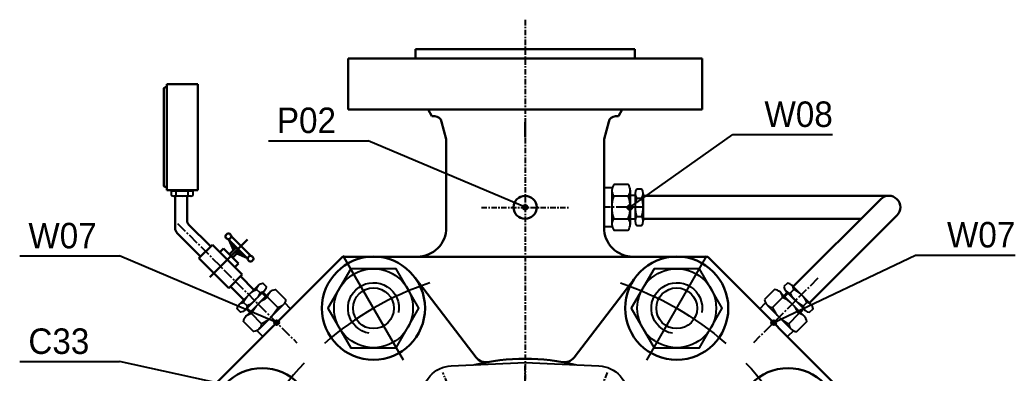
# Model space of a CAD drawing. Header units: millimetres. Extents: x 1235 to 3468, y -658 to 307.
# Drawn here: x 1537.8 to 1606.2, y -202.2 to -177.9 of the extents above; entities that cross this region are included whole.
import ezdxf
from ezdxf.enums import TextEntityAlignment as Align

# ---------------------------------------------------------------- set-up
doc = ezdxf.new("R2010")
doc.units = ezdxf.units.MM
for name, pattern in [('AM_ISO09W050', [22.5, 12, -1.5, 3, -1.5, 3, -1.5]), ('CENTRE', [1.125, 0.75, -0.125, 0.125, -0.125]), ('LDM', [0]), ('LEA', [0]), ('SOLID_THICK', [0]), ('SOLID_THIN', [0])]:
    doc.linetypes.add(name, pattern=pattern)
doc.layers.get('0').update_dxf_attribs({"color": 255, "lineweight": 30})
for name, color, linetype in [('11', 3, 'Continuous'), ('4', 7, 'Continuous'), ('810', 7, 'Continuous')]:
    doc.layers.add(name, color=color, linetype=linetype)
for name, color, linetype, lineweight in [('AM_0', 7, 'Continuous', 30), ('AM_5', 90, 'Continuous', 20), ('AM_7', 4, 'AM_ISO09W050', 25)]:
    doc.layers.add(name, color=color, linetype=linetype, lineweight=lineweight)
doc.styles.add('TDM', font='medtext', dxfattribs={"width": 0.975})

# ---------------------------------------------------------------- blocks, each defined once
blk = doc.blocks.new('MEDCLUMP_SET_10096_')
at = {"layer": '11', "color": 172, "linetype": 'CENTRE'}
for p, q in [((720.42, 506.23), (720.42, 509.68)), ((711.01, 504.19), (709.44, 508)), ((729.87, 504.3), (731.45, 508.13)), ((697.57, 490.95), (694.02, 492.42)), ((743.2, 490.92), (746.93, 492.46)), ((695.84, 481.49), (691.8, 481.49)), ((697.57, 472.02), (693.92, 470.51)), ((710.95, 458.64), (709.46, 455.03)), ((729.87, 458.68), (731.44, 454.88)), ((720.42, 453.34), (720.42, 456.61))]:
    blk.add_line(p, q, dxfattribs=at)
blk = doc.blocks.new('MEDCLUMP_SET_10107_')
at = {"layer": '11', "color": 172, "linetype": 'CENTRE'}
for p, q in [((720.43, 557.15), (720.42, 433.26)), ((714.43, 531.43), (726.4, 531.43))]:
    blk.add_line(p, q, dxfattribs=at)
at = {"layer": '11', "color": 172, "linetype": 'CENTRE', "flags": 128}
blk.add_lwpolyline([(676.99, 481.49), (764.01, 481.49)], dxfattribs=at)
blk = doc.blocks.new('MEDCLUMP_SET_10111_')
at = {"layer": '11', "color": 7, "linetype": 'SOLID_THICK'}
for points in [[(725.37, 503.01, 0.481787), (698.34, 481.51)], [(725.37, 503.01, -0.296981), (742.09, 485.65)]]:
    blk.add_lwpolyline(points, format="xyb", dxfattribs=at)
at = {"layer": '11', "color": 172, "linetype": 'SOLID_THIN'}
blk.add_lwpolyline([(744.77, 469.64, -0.143277), (743.98, 470.02)], format="xyb", dxfattribs=at)
at = {"layer": '810', "color": 172, "linetype": 'CENTRE'}
for p, q in [((711.3, 503.51), (709.13, 508.74)), ((731.71, 508.74), (729.54, 503.51)), ((707.03, 494.88), (709.09, 492.82)), ((731.81, 492.88), (733.85, 494.92)), ((693.16, 492.78), (698.4, 490.61)), ((742.44, 490.61), (747.67, 492.78)), ((698.4, 472.37), (693.16, 470.2)), ((707.07, 468.14), (709.07, 470.14)), ((731.74, 470.16), (733.84, 468.06)), ((709.13, 454.23), (711.3, 459.47)), ((729.54, 459.47), (731.71, 454.23))]:
    blk.add_line(p, q, dxfattribs=at)
at = {"layer": '810', "color": 7, "linetype": 'SOLID_THICK'}
for points in [[(692.09, 483.88), (692.09, 491.44), (692.11, 491.88), (692.19, 492.34), (692.32, 492.8), (692.51, 493.26), (692.77, 493.7), (693.08, 494.11), (693.44, 494.49), (693.85, 494.81), (694.3, 495.09), (694.77, 495.31), (695.25, 495.47), (695.73, 495.57), (696.2, 495.61), (696.66, 495.61, 0.263015), (699.04, 496.72, -0.083519), (705.2, 502.87, 0.260662), (706.31, 505.23, -0.420082), (710.27, 509.67), (720.42, 510.15), (730.57, 509.67, -0.420083), (734.53, 505.23, 0.260641), (735.64, 502.87, -0.08352), (741.8, 496.72, 0.262995), (744.18, 495.61), (744.63, 495.61), (745.11, 495.57), (745.59, 495.47), (746.07, 495.31), (746.54, 495.09), (746.99, 494.81), (747.39, 494.49), (747.76, 494.11), (748.07, 493.7), (748.32, 493.26), (748.52, 492.8), (748.65, 492.34), (748.73, 491.88), (748.75, 491.44), (748.75, 485.65)], [(702.09, 493.8, 0.600271), (702.44, 493.15), (703.96, 493.15, -0.424463), (704.96, 492.12), (704.81, 487.86)], [(738.75, 493.8, -0.600271), (738.4, 493.15), (736.88, 493.15, 0.424481), (735.88, 492.12), (736.03, 487.86)], [(739.29, 476.27, 0.227741), (736.29, 492.96)], [(704.54, 481.45), (700.48, 474.42, 0.131763), (700.42, 474.21), (700.42, 468.93, 0.404027), (702.99, 466.26), (720.42, 465.65)], [(736.3, 481.45), (740.36, 474.42, -0.13149), (740.42, 474.21), (740.42, 468.93, -0.404027), (737.85, 466.26), (720.42, 465.65)], [(720.42, 452.82), (710.27, 453.3, -0.420082), (706.31, 457.75, 0.260656), (705.2, 460.1, -0.08352), (699.04, 466.26, 0.263023), (696.66, 467.37), (696.2, 467.36), (695.73, 467.41), (695.25, 467.51), (694.77, 467.67), (694.3, 467.88), (693.85, 468.16), (693.44, 468.49), (693.08, 468.86), (692.77, 469.28), (692.51, 469.72), (692.32, 470.17), (692.19, 470.64), (692.11, 471.09), (692.09, 471.54), (692.09, 480.56)], [(748.75, 476.88), (748.75, 471.54), (748.73, 471.09), (748.65, 470.64), (748.52, 470.17), (748.32, 469.72), (748.07, 469.28), (747.76, 468.86), (747.39, 468.49), (746.99, 468.16), (746.54, 467.88), (746.07, 467.67), (745.59, 467.51), (745.11, 467.41), (744.63, 467.36), (744.18, 467.37, 0.263026), (741.8, 466.26, -0.083518), (735.64, 460.1, 0.260637), (734.53, 457.75, -0.420083), (730.57, 453.3), (720.42, 452.82)], [(704.47, 466.21, 0.204498), (720.42, 459.4, 0.204498), (736.37, 466.21)], [(717.06, 465.77), (717.34, 465.76, -0.414214), (717.75, 465.34, 0.439221), (718.18, 464.9), (720.42, 464.82), (722.66, 464.9, 0.439226), (723.09, 465.34, -0.414214), (723.5, 465.76), (723.78, 465.77)], [(725.11, 459.91, 0.352802), (724.59, 459.26), (724.59, 458.69, -0.395747), (724.2, 458.27), (720.42, 458.15), (716.64, 458.27, -0.395754), (716.25, 458.69), (716.25, 459.26, 0.352802), (715.73, 459.91)]]:
    blk.add_lwpolyline(points, format="xyb", dxfattribs=at)
at = {"layer": '810', "color": 172, "linetype": 'CENTRE', "flags": 128}
for points in [[(707.66, 504.9, -0.0532), (712.89, 507.07)], [(727.95, 507.07, -0.0532), (733.18, 504.9)], [(706.93, 492.64, -0.048859), (709.36, 495.05)], [(731.57, 494.98, -0.045472), (733.82, 492.74)], [(694.84, 489.02, -0.0532), (697, 494.25)], [(743.83, 494.25, -0.0532), (746, 489.02)], [(697, 468.73, -0.0532), (694.84, 473.95)], [(731.67, 468.08, 0.046245), (733.94, 470.38)], [(706.93, 470.34, 0.045933), (709.19, 468.06)], [(712.89, 455.91, -0.0532), (707.66, 458.07)], [(733.18, 458.07, -0.053201), (727.95, 455.91)]]:
    blk.add_lwpolyline(points, format="xyb", dxfattribs=at)
at = {"layer": '810', "color": 7, "linetype": 'SOLID_THICK'}
blk.add_lwpolyline([(704.55, 492.96, 0.159035), (700.84, 481.39)], format="xyb", close=True, dxfattribs=at)
blk = doc.blocks.new('MEDCLUMP_SET_10246_')
at = {"layer": '11', "color": 7, "linetype": 'SOLID_THICK'}
blk.add_lwpolyline([(696.46, 523), (693.33, 517.58), (696.46, 512.17), (702.71, 512.17), (705.84, 517.58), (702.71, 523)], close=True, dxfattribs=at)
at = {"layer": '11', "color": 172, "linetype": 'SOLID_THIN'}
blk.add_lwpolyline([(698.98, 514.14, -2.414214), (703.03, 516.98)], format="xyb", dxfattribs=at)
at = {"layer": '11', "color": 7, "linetype": 'SOLID_THICK'}
for radius in [5.42, 2.8]:
    blk.add_circle((699.59, 517.58), radius, dxfattribs=at)
blk = doc.blocks.new('MEDCLUMP_SET_10251_')
at = {"layer": '11', "color": 7, "linetype": 'SOLID_THICK'}
blk.add_lwpolyline([(738.13, 523), (735, 517.58), (738.13, 512.17), (744.38, 512.17), (747.51, 517.58), (744.38, 523)], close=True, dxfattribs=at)
at = {"layer": '11', "color": 172, "linetype": 'SOLID_THIN'}
blk.add_lwpolyline([(740.65, 514.14, -2.414219), (744.7, 516.98)], format="xyb", dxfattribs=at)
at = {"layer": '11', "color": 7, "linetype": 'SOLID_THICK'}
for radius in [5.42, 2.8]:
    blk.add_circle((741.25, 517.58), radius, dxfattribs=at)
blk = doc.blocks.new('MEDCLUMP_DIM_14950_')
at = {"layer": '4', "color": 172, "linetype": 'LEA'}
for points in [[(720.43, 541.04), (720.43, 543.11)], [(720.43, 543.11), (720.43, 541.04)]]:
    blk.add_lwpolyline(points, dxfattribs=at)
blk = doc.blocks.new('MEDCLUMP_DMS_14949_')
blk.add_blockref('MEDCLUMP_DIM_14950_', (0, 0))
blk = doc.blocks.new('MEDCLUMP_DIM_14953_')
at = {"layer": '4', "color": 172, "linetype": 'LEA'}
for points in [[(720.43, 541.04), (720.43, 543.11)], [(720.43, 543.11), (720.43, 541.04)]]:
    blk.add_lwpolyline(points, dxfattribs=at)
blk = doc.blocks.new('MEDCLUMP_DMS_14952_')
blk.add_blockref('MEDCLUMP_DIM_14953_', (0, 0))

msp = doc.modelspace()

# ---------------------------------------------------------------- hatches: boundary and pattern name
at = {"layer": 'AM_5'}
h = msp.add_hatch(dxfattribs=at)
h.set_pattern_fill('ANSI31', color=5, scale=0.005)
h.set_pattern_definition([(45, (49.105846, -434.241365), (-0.01122532015, 0.01122532015), [])])
h.paths.add_polyline_path([(1572.676, -190.792, 1), (1572.343, -190.792, 1)])
h = msp.add_hatch(dxfattribs=at)
h.set_pattern_fill('ANSI31', color=5, scale=0.005)
h.set_pattern_definition([(45, (56.29813, -434.250295), (-0.01122532015, 0.01122532015), [])])
h.paths.add_polyline_path([(1579.868, -190.801, 1), (1579.536, -190.801, 1)])
h = msp.add_hatch(dxfattribs=at)
h.set_pattern_fill('ANSI31', color=5, scale=0.005)
h.set_pattern_definition([(45, (32.034278, -442.151812), (-0.01122532015, 0.01122532015), [])])
h.paths.add_polyline_path([(1555.604, -198.703, 1), (1555.272, -198.703, 1)])
h = msp.add_hatch(dxfattribs=at)
h.set_pattern_fill('ANSI31', color=5, scale=0.005)
h.set_pattern_definition([(45, (66.178773, -442.155628), (-0.01122532015, 0.01122532015), [])])
h.paths.add_polyline_path([(1589.749, -198.707, 1), (1589.416, -198.707, 1)])

# ---------------------------------------------------------------- linework, layer by layer
at = {"layer": '11', "color": 7, "linetype": 'SOLID_THICK'}
for p, q in [((1548.129, -189.611), (1548.179, -189.661)), ((1548.179, -189.661), (1548.204, -189.661)), ((1548.204, -189.661), (1548.204, -189.976)), ((1548.204, -189.661), (1549.704, -189.661)), ((1549.537, -190.021), (1548.353, -190.021)), ((1548.541, -189.976), (1548.541, -189.661)), ((1549.366, -189.975), (1549.366, -189.661)), ((1549.704, -189.976), (1549.704, -189.661)), ((1549.704, -189.661), (1549.729, -189.661)), ((1549.729, -189.661), (1549.779, -189.611)), ((1578.467, -189.623), (1578.467, -191.961)), ((1578.604, -190.003), (1579.59, -190.003)), ((1579.727, -189.623), (1579.727, -191.961)), ((1580.06, -189.982), (1579.727, -189.982)), ((1580.06, -189.857), (1580.06, -191.728)), ((1580.627, -189.857), (1580.627, -191.728)), ((1580.17, -190.161), (1580.517, -190.161)), ((1578.604, -191.581), (1579.59, -191.581)), ((1580.06, -191.602), (1579.727, -191.602)), ((1580.17, -191.423), (1580.517, -191.423)), ((1554.191, -196.132), (1552.868, -197.454)), ((1590.828, -196.135), (1592.15, -197.458)), ((1554.592, -196.533), (1553.269, -197.855)), ((1554.992, -196.603), (1553.339, -198.256)), ((1554.299, -196.67), (1554.053, -196.425)), ((1554.503, -196.622), (1554.738, -196.857)), ((1590.026, -196.606), (1591.679, -198.259)), ((1590.515, -196.624), (1590.28, -196.86)), ((1590.427, -196.536), (1591.75, -197.858)), ((1590.719, -196.673), (1590.965, -196.427)), ((1553.406, -197.563), (1553.16, -197.317)), ((1555.883, -197.494), (1554.229, -199.147)), ((1555.517, -197.666), (1554.82, -196.969)), ((1589.135, -197.497), (1590.788, -199.15)), ((1589.501, -197.669), (1590.198, -196.972)), ((1591.612, -197.566), (1591.858, -197.32)), ((1553.357, -197.767), (1553.593, -198.002)), ((1554.401, -198.782), (1553.704, -198.084)), ((1590.617, -198.784), (1591.314, -198.087)), ((1591.661, -197.77), (1591.425, -198.005))]:
    msp.add_line(p, q, dxfattribs=at)
at = {"layer": '11', "color": 172, "linetype": 'CENTRE'}
for p, q in [((1580.627, -190.787), (1577.927, -190.787)), ((1548.633, -191.896), (1556.824, -200.089)), ((1592.62, -195.665), (1588.194, -200.091))]:
    msp.add_line(p, q, dxfattribs=at)
at = {"layer": '11', "color": 172, "linetype": 'SOLID_THIN'}
for p, q in [((1554.439, -196.685), (1554.675, -196.921)), ((1590.579, -196.688), (1590.344, -196.923)), ((1553.421, -197.703), (1553.656, -197.939)), ((1591.597, -197.706), (1591.362, -197.942))]:
    msp.add_line(p, q, dxfattribs=at)
at = {"layer": '11', "color": 7, "linetype": 'SOLID_THICK'}
for points in [[(1578.612, -189.233, 0.366705), (1578.604, -190.003, 0.188267), (1578.604, -191.581, 0.366731), (1578.612, -192.351), (1579.582, -192.351, 0.36672), (1579.59, -191.581, 0.17381), (1579.59, -190.003, 0.366721), (1579.582, -189.233)], [(1580.176, -189.545, 0.366724), (1580.17, -190.161, 0.173811), (1580.17, -191.423, 0.366729), (1580.176, -192.039), (1580.511, -192.039, 0.366738), (1580.517, -191.423, 0.173809), (1580.517, -190.161, 0.366703), (1580.511, -189.545)], [(1554.73, -196.23, -0.366724), (1554.299, -196.67, -0.173811), (1553.406, -197.563, -0.366729), (1552.966, -197.994), (1552.729, -197.757, -0.366738), (1553.16, -197.317, -0.173809), (1554.053, -196.425, -0.366703), (1554.493, -195.994)], [(1590.289, -196.233, 0.366724), (1590.719, -196.673, 0.173811), (1591.612, -197.566, 0.366729), (1592.052, -197.997), (1592.289, -197.76, 0.366738), (1591.858, -197.32, 0.173809), (1590.965, -196.427, 0.366703), (1590.525, -195.997)], [(1556.056, -197.116, -0.366705), (1555.517, -197.666, -0.188267), (1554.401, -198.782, -0.366731), (1553.851, -199.32), (1553.166, -198.635, -0.36672), (1553.704, -198.084, -0.17381), (1554.82, -196.969, -0.366721), (1555.371, -196.43)], [(1588.962, -197.119, 0.366705), (1589.501, -197.669, 0.188267), (1590.617, -198.784, 0.366731), (1591.167, -199.323), (1591.852, -198.638, 0.36672), (1591.314, -198.087, 0.17381), (1590.198, -196.972, 0.366721), (1589.648, -196.433)]]:
    msp.add_lwpolyline(points, format="xyb", close=True, dxfattribs=at)
for points in [[(1578.495, -192.142), (1577.927, -192.142), (1577.927, -189.442), (1578.495, -189.442)], [(1554.082, -199.255), (1554.483, -199.657), (1556.393, -197.748), (1555.991, -197.346)], [(1590.936, -199.258), (1590.535, -199.66), (1588.625, -197.751), (1589.027, -197.349)]]:
    msp.add_lwpolyline(points, dxfattribs=at)
for centre, radius, start, end in [((1548.373, -189.684), 0.338, 240.00065, 299.99935), ((1548.953, -188.275), 1.75, 256.40699, 283.6744), ((1549.535, -189.683), 0.338, 239.99249, 299.99196)]:
    msp.add_arc(centre, radius, start, end, dxfattribs=at)
at = {"layer": '4', "color": 172, "linetype": 'LDM'}
for p, q in [((1579.727, -190.783), (1586.779, -185.803)), ((1586.779, -185.803), (1588.367, -185.803)), ((1588.367, -185.803), (1593.627, -185.803)), ((1554.875, -186.222), (1560.135, -186.222)), ((1560.135, -186.222), (1561.723, -186.222)), ((1572.51, -190.792), (1561.723, -186.222)), ((1537.803, -194.133), (1543.064, -194.133)), ((1543.064, -194.133), (1544.651, -194.133)), ((1555.438, -198.703), (1544.651, -194.133)), ((1589.583, -198.707), (1599.318, -194.074)), ((1599.318, -194.074), (1600.906, -194.074)), ((1600.906, -194.074), (1606.166, -194.074)), ((1537.803, -201.379), (1543.064, -201.379)), ((1543.064, -201.379), (1544.651, -201.379)), ((1572.508, -207.457), (1544.651, -201.379))]:
    msp.add_line(p, q, dxfattribs=at)
for centre in [(1572.51, -190.792), (1579.702, -190.801), (1555.438, -198.703), (1589.583, -198.707)]:
    msp.add_circle(centre, 0.166, dxfattribs=at)
at = {"layer": 'AM_0', "color": 7, "linetype": 'SOLID_THICK'}
for p, q in [((1564.969, -180.59), (1564.969, -179.931)), ((1564.969, -179.931), (1568.344, -179.931)), ((1565.798, -179.931), (1566.79, -179.931)), ((1576.677, -179.931), (1567.981, -179.931)), ((1576.677, -179.931), (1580.052, -179.931)), ((1578.231, -179.931), (1579.223, -179.931)), ((1580.052, -179.931), (1580.052, -180.59)), ((1560.344, -184.09), (1560.344, -180.59)), ((1560.344, -180.59), (1580.052, -180.59)), ((1580.052, -180.59), (1584.677, -180.59)), ((1584.677, -180.59), (1584.677, -184.09)), ((1579.177, -184.09), (1560.344, -184.09)), ((1566.104, -184.541), (1565.844, -184.09)), ((1566.307, -184.548), (1566.104, -184.541)), ((1578.917, -184.541), (1578.714, -184.548)), ((1579.177, -184.09), (1578.917, -184.541)), ((1584.677, -184.09), (1579.177, -184.09)), ((1567.094, -186.116), (1566.773, -184.918)), ((1578.248, -184.918), (1577.927, -186.116)), ((1580.627, -190.001), (1597.493, -190.001)), ((1596.933, -190.232), (1590.929, -196.236)), ((1598.053, -191.352), (1592.049, -197.356)), ((1580.627, -191.584), (1595.582, -191.584)), ((1559.954, -194.183), (1549.837, -204.3)), ((1565.094, -194.183), (1579.927, -194.183)), ((1585.06, -194.183), (1595.182, -204.311))]:
    msp.add_line(p, q, dxfattribs=at)
at = {"layer": 'AM_0'}
for p, q in [((1547.891, -182.335), (1547.891, -189.611)), ((1547.891, -182.335), (1550.018, -182.335)), ((1550.018, -182.335), (1550.018, -189.611)), ((1547.687, -182.655), (1547.687, -187.774)), ((1547.891, -182.555), (1547.787, -182.555)), ((1547.687, -189.29), (1547.687, -184.172)), ((1547.891, -189.39), (1547.787, -189.39)), ((1547.891, -189.611), (1550.018, -189.611)), ((1548.467, -192.217), (1548.467, -190.021)), ((1549.3, -191.77), (1549.3, -190.021)), ((1550.909, -193.482), (1549.373, -191.947)), ((1550.219, -194.172), (1548.611, -192.562)), ((1551.025, -193.366), (1550.103, -194.289)), ((1550.84, -195.596), (1553.432, -193.003)), ((1553.069, -195.41), (1551.025, -193.366)), ((1552.175, -193.041), (1553.394, -194.26)), ((1552.175, -193.041), (1552.476, -193.733)), ((1552.377, -192.839), (1553.596, -194.058)), ((1552.466, -193.331), (1552.591, -193.619)), ((1551.534, -193.875), (1551.794, -193.614)), ((1551.794, -193.614), (1552.821, -194.641)), ((1552.195, -194.015), (1552.672, -193.537)), ((1552.42, -194.24), (1552.898, -193.763)), ((1553.394, -194.26), (1552.702, -193.959)), ((1553.104, -193.969), (1552.816, -193.844)), ((1552.147, -196.332), (1550.103, -194.289)), ((1552.56, -194.902), (1552.821, -194.641)), ((1553.069, -195.41), (1552.147, -196.332)), ((1553.875, -196.448), (1552.953, -195.526)), ((1553.193, -197.134), (1552.265, -196.219))]:
    msp.add_line(p, q, dxfattribs=at)
at = {"layer": 'AM_0', "color": 7, "linetype": 'SOLID_THICK'}
for points in [[(1559.954, -194.183), (1565.094, -194.183, 0.414214), (1567.094, -192.183), (1567.094, -186.116)], [(1585.06, -194.183), (1579.927, -194.183, -0.414214), (1577.927, -192.183), (1577.927, -186.116)], [(1564.953, -195.63), (1569.149, -201.099, 0.28282), (1569.964, -201.41)], [(1580.062, -195.63), (1575.866, -201.099, -0.282824), (1575.051, -201.41)], [(1572.516, -201.182, 0.05979), (1569.065, -201.596)], [(1572.5, -201.182, -0.05979), (1575.95, -201.596)]]:
    msp.add_lwpolyline(points, format="xyb", dxfattribs=at)
for centre, radius in [((1572.51, -190.792), 0.792), ((1562.091, -197.717), 3.542), ((1582.924, -197.717), 3.542), ((1554.446, -205.38), 3.542), ((1590.569, -205.38), 3.542)]:
    msp.add_circle(centre, radius, dxfattribs=at)
at = {"layer": 'AM_0'}
for centre, radius, start, end in [((1547.787, -182.655), 0.1, 90, 180), ((1547.787, -189.29), 0.1, 180, 270), ((1549.55, -191.77), 0.25, 180, 225), ((1548.954, -192.217), 0.487, 180, 225.19979), ((1552.12, -192.784), 0.192, 19.74699, 250.25301), ((1552.608, -192.608), 0.326, 199.74699, 225), ((1551.945, -193.271), 0.326, 45, 70.25301), ((1552.12, -192.784), 0.192, 280.76911, 348.09037), ((1553.652, -194.315), 0.192, 101.90963, 169.23089), ((1553.652, -194.315), 0.192, 199.74699, 70.25301), ((1553.827, -193.827), 0.326, 225, 250.25301), ((1553.164, -194.49), 0.326, 19.74699, 45)]:
    msp.add_arc(centre, radius, start, end, dxfattribs=at)
at = {"layer": 'AM_0', "color": 7, "linetype": 'SOLID_THICK'}
for centre, radius, start, end in [((1566.29, -185.048), 0.5, 14.99944, 87.99978), ((1578.731, -185.048), 0.5, 91.99754, 165.0005), ((1597.493, -190.792), 0.792, 315, 135)]:
    msp.add_arc(centre, radius, start, end, dxfattribs=at)
at = {"layer": 'AM_7'}
for p, q in [((1564.146, -201.276), (1560.016, -194.121)), ((1580.87, -201.276), (1584.999, -194.121))]:
    msp.add_line(p, q, dxfattribs=at)
at = {"layer": 'AM_7', "flags": 128}
for points in [[(1565.958, -195.982, 0.101094), (1558.725, -200.136)], [(1579.058, -195.982, -0.101094), (1586.291, -200.136)], [(1557.336, -201.482, 0.105171), (1552.839, -208.894)], [(1587.679, -201.482, -0.10517), (1592.176, -208.894)]]:
    msp.add_lwpolyline(points, format="xyb", dxfattribs=at)

# ---------------------------------------------------------------- block references
at = {"xscale": 0.5, "yscale": 0.5, "zscale": 0.5}
for name in ['MEDCLUMP_SET_10107_', 'MEDCLUMP_SET_10096_']:
    msp.add_blockref(name, (1212.298, -456.509), dxfattribs=at)
at = {"layer": 'AM_0', "color": 7, "linetype": 'SOLID_THICK', "xscale": 0.5, "yscale": 0.5, "zscale": 0.5}
for name in ['MEDCLUMP_DMS_14949_', 'MEDCLUMP_DMS_14952_', 'MEDCLUMP_SET_10246_', 'MEDCLUMP_SET_10251_', 'MEDCLUMP_SET_10111_']:
    msp.add_blockref(name, (1212.298, -456.509), dxfattribs=at)

# ---------------------------------------------------------------- texts
at = {"layer": '4', "color": 7, "style": 'TDM', "width": 0.975}
for s, p in [('W08', (1588.95, -185.803)), ('P02', (1555.457, -186.222)), ('W07', (1538.386, -194.133)), ('W07', (1601.489, -194.074)), ('C33', (1538.386, -201.379))]:
    msp.add_text(s, height=1.75, dxfattribs=at).set_placement(p, align=Align.BOTTOM_LEFT)

doc.saveas('drawing.dxf')
